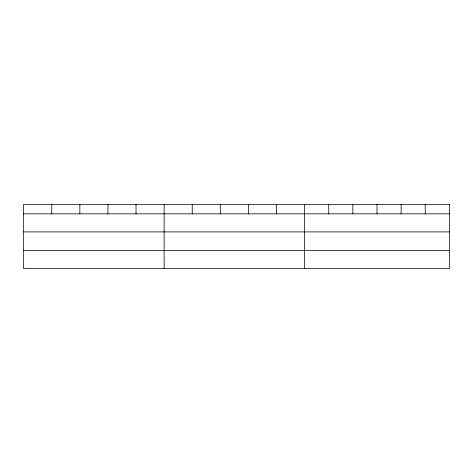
<?xml version="1.0" encoding="UTF-8"?>
<svg xmlns="http://www.w3.org/2000/svg" width="473" height="473" viewBox="0 0 473 473"><rect width="100%" height="100%" fill="white"/><g stroke="black" fill="none" stroke-linecap="round" stroke-linejoin="round"><path stroke-width="0.71" d="M23.65 213.82L449.35 213.82M23.65 231.9L449.35 231.9M23.65 250.53L449.35 250.53M425.227 204.389L425.227 213.82M401.104 204.389L401.104 213.82M376.981 204.389L376.981 213.82M352.858 204.389L352.858 213.82M328.735 204.389L328.735 213.82M304.612 204.389L304.612 268.611M276.516 204.389L276.516 213.82M248.42 204.389L248.42 213.82M220.323 204.389L220.323 213.82M192.227 204.389L192.227 213.82M164.131 204.389L164.131 268.611M136.035 204.389L136.035 213.82M107.939 204.389L107.939 213.82M79.842 204.389L79.842 213.82M51.746 204.389L51.746 213.82M449.35 204.389L23.65 204.389L23.65 268.611L449.35 268.611L449.35 204.389"/></g></svg>
